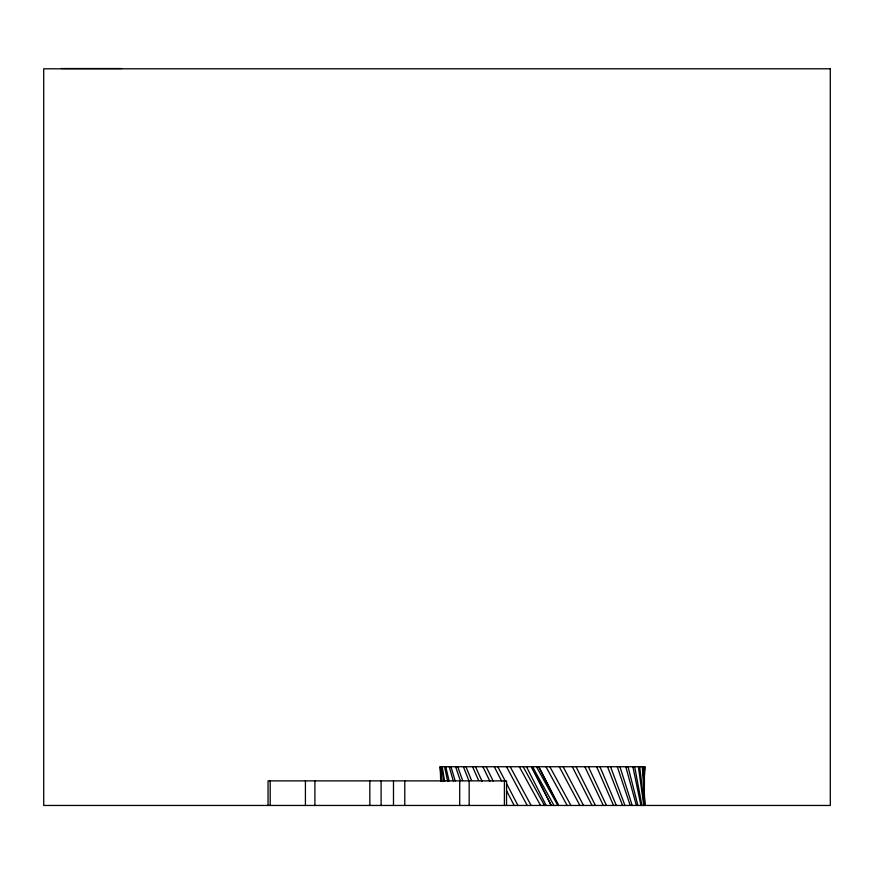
<?xml version="1.0" encoding="UTF-8"?>
<svg xmlns="http://www.w3.org/2000/svg" width="874" height="874" viewBox="0 0 874 874"><rect width="100%" height="100%" fill="white"/><g stroke="black" fill="none" stroke-linecap="round" stroke-linejoin="round"><path stroke-width="1.31" d="M644.324 798.781L644.455 766.738M643.952 798.781L644.389 781.422M644.564 774.746L644.761 766.738M644.575 770.748L644.881 766.738L440.179 766.738L441.294 781.422M61.388 68.543L121.595 68.543M536.45 766.738L557.841 805.457M532.539 766.738L553.952 805.457M523.165 766.738L544.491 805.457M519.32 766.738L540.569 805.457M545.933 766.738L567.139 805.457M549.855 766.738L570.93 805.457M510.208 766.738L531.119 805.457M506.505 766.738L527.219 805.457M559.262 766.738L579.899 805.457M563.118 766.738L583.526 805.457M497.798 766.738L505.347 781.258M506.603 783.672L517.932 805.457M558.617 805.457L538.734 766.738L558.399 805.457M531.414 766.738L551.243 805.457L531.556 766.738M494.302 766.738L501.731 781.258M506.691 790.937L514.13 805.457M572.306 766.738L592.026 805.457M526.487 766.738L546.141 805.457M576.042 766.738L595.423 805.457M486.152 766.738L493.286 781.258M482.918 766.738L489.899 781.258M584.837 766.738L603.3 805.457M588.388 766.738L606.425 805.457M475.478 766.738L482.066 781.258M472.561 766.738L478.613 780.471M596.647 766.738L613.548 805.457M599.946 766.738L616.323 805.457M465.951 766.738L471.556 780.471M463.395 766.738L468.803 780.471M607.539 766.738L622.572 805.457M610.522 766.738L624.954 805.457M457.725 766.738L462.619 780.471M455.594 766.738L460.412 780.93M617.306 766.738L630.22 805.457M619.939 766.738L632.186 805.457M450.962 766.738L455.19 780.93M449.269 766.738L453.245 780.93M625.806 766.738L636.37 805.457M628.024 766.738L637.878 805.457M445.762 766.738L449.094 780.93M444.549 766.738L447.707 781.422M632.874 766.738L640.926 805.457M634.655 766.738L641.942 805.457M442.211 766.738L444.669 781.422M441.501 766.738L443.653 781.422M638.391 766.738L643.788 805.457M639.702 766.738L644.302 805.457M440.387 766.738L441.807 781.422M642.281 766.738L644.925 805.457L643.089 766.738M440.299 766.738L440.671 781.422L440.605 766.738M506.549 805.457L506.549 780.875L268.045 780.875L268.045 805.457M504.396 780.875L504.396 805.457M469.174 780.875L469.174 805.457M459.691 780.875L459.691 805.457M404.771 780.875L404.771 805.457M393.486 780.875L393.486 805.457M381.108 780.875L381.108 805.457M369.822 780.875L369.833 805.457M314.902 780.875L314.902 805.457M305.419 780.875L305.419 805.457M270.197 780.875L270.197 805.457M830.3 68.795L43.7 68.795L43.7 805.457L830.3 805.457L830.3 68.795"/></g></svg>
